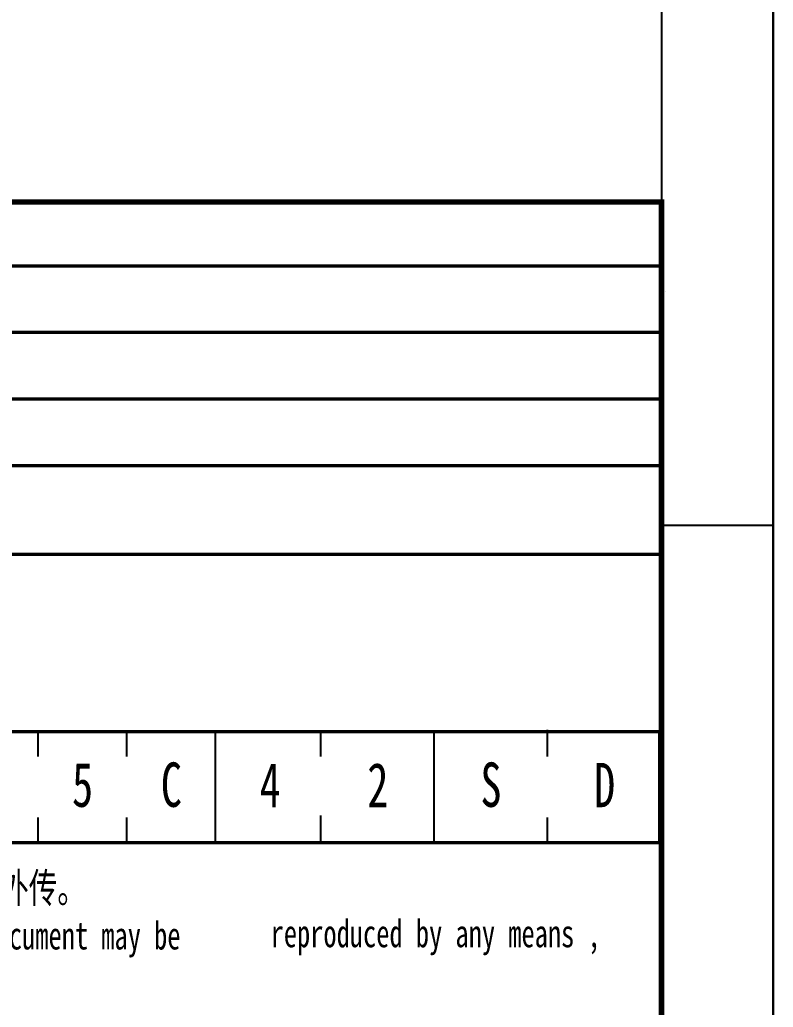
# Model space of a CAD drawing. Extents: x 214073 to 274589, y -287361 to -130190.
# Drawn here: x 271192 to 274589, y -283904 to -279451 of the extents above; entities that cross this region are included whole.
import ezdxf

# ---------------------------------------------------------------- set-up
doc = ezdxf.new("R2010")
doc.units = 0
doc.header["$LTSCALE"] = 500
doc.header["$MEASUREMENT"] = 0
doc.layers.get('0').update_dxf_attribs({"linetype": 'CONTINUOUS'})
doc.layers.add('1', color=7, linetype='CONTINUOUS')
doc.layers.add('PRDWWP_CenterLine', color=7, linetype='CONTINUOUS')
doc.layers.add('_TSZ_PLOT_MARK', color=1, linetype='CONTINUOUS', plot=False)
doc.styles.add('宋体', font='', dxfattribs={"width": 0.7})
doc.styles.get('宋体').set_extended_font_data('SimSun')

msp = doc.modelspace()

# ---------------------------------------------------------------- linework, layer by layer
at = {"color": 4, "flags": 128}
msp.add_lwpolyline([(274589.2, -245311.2), (274589.2, -287361.2)], dxfattribs=at)
msp.add_lwpolyline([(216389.2, -245811.2), (274085.2, -245811.2), (274085.2, -286861.2), (216389.2, -286861.2)], close=True)
at = {"flags": 128}
msp.add_lwpolyline([(274089.2, -281730), (274589.2, -281730)], dxfattribs=at)
at = {"layer": '1'}
for p, q in [((274085.2, -283858.5), (274085.2, -280273.1)), ((271275.3, -282773.1), (271275.3, -282661.2)), ((271675.3, -282773.1), (271675.3, -282661.2)), ((272075.3, -283161.2), (272075.3, -282661.2)), ((272549.8, -282773.6), (272549.8, -282661.2)), ((273059.9, -283164.2), (273059.9, -282664.2)), ((273572.2, -282773.1), (273572.2, -282652.6)), ((271275.3, -283161.2), (271275.3, -283047.9)), ((271675.3, -283161.2), (271675.3, -283047.9)), ((272549.8, -283156.5), (272549.8, -283039.3)), ((273572.2, -283161.2), (273572.2, -283047.9)), ((274075.3, -283161.2), (265075.3, -283161.2))]:
    msp.add_line(p, q, dxfattribs=at)
at = {"layer": '1', "color": 7}
msp.add_line((274102, -280677.7), (274102, -280677.7), dxfattribs=at)
msp.add_line((274102, -280677.7), (274102, -280677.7), dxfattribs=at)
msp.add_line((274102, -280677.7), (274102, -280677.7), dxfattribs=at)
msp.add_line((274102, -280677.7), (274102, -280677.7), dxfattribs=at)
at = {"layer": '1', "color": 7, "const_width": 25}
msp.add_lwpolyline([(265085.2, -286861.2), (274085.2, -286861.2), (274085.2, -280273.1), (265085.2, -280273.1)], close=True, dxfattribs=at)
at = {"layer": '1', "color": 7, "const_width": 15}
for points in [[(265075.3, -280561.2), (274075.3, -280561.2)], [(265075.3, -280861.2), (274075.3, -280861.2)], [(265075.3, -281161.2), (274075.3, -281161.2)], [(265075.3, -281461.2), (274075.3, -281461.2)], [(265075.3, -281861.2), (274075.3, -281861.2)], [(265075.3, -282661.2), (274075.3, -282661.2)], [(265075.3, -283161.2), (274075.3, -283161.2)], [(265085.2, -283161.2), (274085.2, -283161.2)]]:
    msp.add_lwpolyline(points, dxfattribs=at)
at = {"layer": '_TSZ_PLOT_MARK'}
for points in [[(215139.2, -287361.2), (274589.2, -287361.2), (274589.2, -245311.2), (215139.2, -245311.2)], [(215139.2, -287361.2), (274589.2, -287361.2), (274589.2, -245311.2), (215139.2, -245311.2)], [(215139.2, -287361.2), (274589.2, -287361.2), (274589.2, -245311.2), (215139.2, -245311.2)], [(265975.3, -283161.2), (274075.3, -283161.2), (274075.3, -282661.2), (265975.3, -282661.2)], [(265975.3, -283161.2), (274075.3, -283161.2), (274075.3, -282661.2), (265975.3, -282661.2)], [(265975.3, -283161.2), (274075.3, -283161.2), (274075.3, -282661.2), (265975.3, -282661.2)]]:
    msp.add_lwpolyline(points, close=True, dxfattribs=at)
at = {"layer": 'PRDWWP_CenterLine', "color": 2}
msp.add_lwpolyline([(215139.2, -245311.2), (274589.2, -245311.2), (274589.2, -287361.2), (215139.2, -287361.2)], close=True, dxfattribs=at)

# ---------------------------------------------------------------- texts
at = {"linetype": 'Continuous', "char_height": 200, "attachment_point": 5, "style": '宋体'}
for s, insert in [('C', (271875.6, -282901.7)), ('2', (272806.6, -282901.7)), ('S', (273316.7, -282901.7)), ('D', (273829, -282901.7)), ('5', (271475.6, -282901.7)), ('4', (272321.2, -282901.7))]:
    msp.add_mtext_dynamic_manual_height_columns(s, width=6.76, gutter_width=1, heights=[0], dxfattribs=dict(at, insert=insert))
at = {"layer": '1', "color": 7, "ltscale": 0.8, "style": '宋体', "width": 0.7}
for s, height, p in [('本文件产权属中国核电工程有限公司（CNPE）所有，未经书面许可，不得以任何方式复制、传播、发表和外传。', 135, (265175.2, -283433.2)), ('This document is the property of China Nuclear Power Engineering CO.,LTD (CNPE) , no part of this document may be', 125, (265191, -283643)), ('reproduced by any means , ', 125, (272323.2, -283632.9))]:
    msp.add_text(s, height=height, dxfattribs=at).set_placement(p)

doc.saveas('drawing.dxf')
